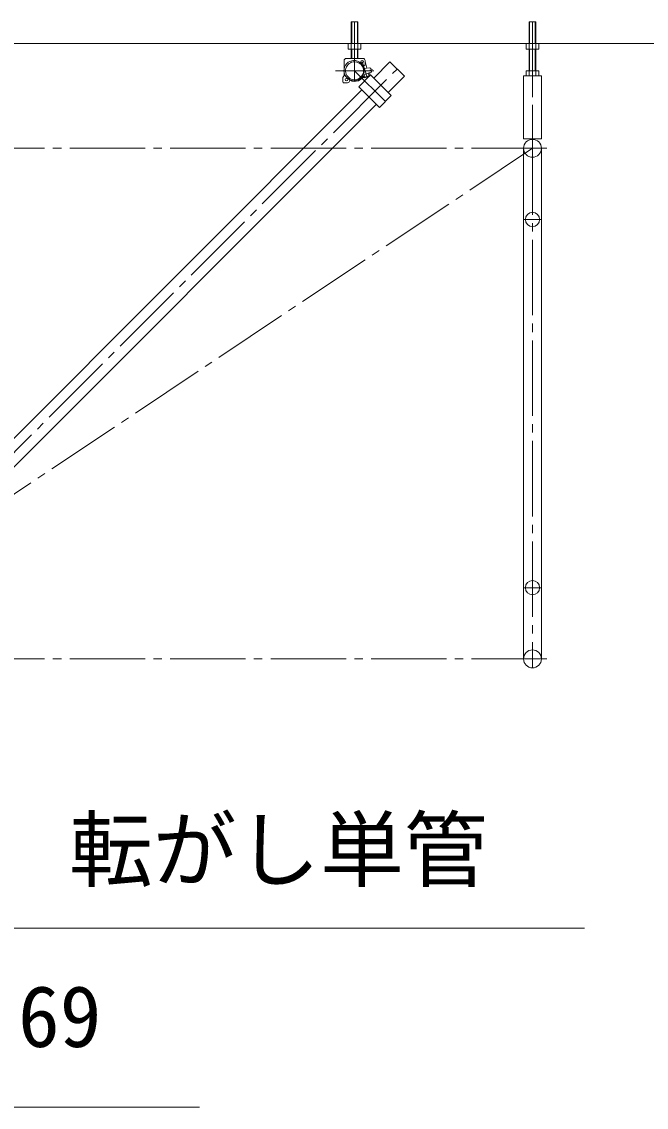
# Model space of a CAD drawing. Units: millimetres, scale not verified. Extents: x -8978 to 8399, y -12303 to 12300.
# Drawn here: x 2187 to 3679, y 7063 to 9654 of the extents above; entities that cross this region are included whole.
import ezdxf
from ezdxf.enums import TextEntityAlignment as Align

# ---------------------------------------------------------------- set-up
doc = ezdxf.new("R2010")
doc.units = ezdxf.units.MM
doc.header["$LTSCALE"] = 20
doc.linetypes.add('CHAIN2', pattern=[12, 9, -1, 1, -1])
for name, color, linetype, lineweight in [('0-3_40 強調実線', 1, 'Continuous', 18), ('0-5_32 補完一点鎖線', 6, 'CHAIN2', 18), ('0-6_30 補完実線', 6, 'Continuous', 18), ('0-B_20 準用実線', 4, 'Continuous', 18), ('0-C_22 準用一点鎖線', 4, 'CHAIN2', 18), ('0-D_05 寸法', 7, 'Continuous', 18)]:
    doc.layers.add(name, color=color, linetype=linetype, lineweight=lineweight)
doc.styles.add('ＭＳ ゴシック', font='')
doc.styles.get('ＭＳ ゴシック').set_extended_font_data('MS Gothic')

msp = doc.modelspace()

# ---------------------------------------------------------------- linework, layer by layer
at = {"layer": '0-3_40 強調実線'}
msp.add_line((4053.24, 9602.21), (-7944.69, 9602.21), dxfattribs=at)
at = {"layer": '0-5_32 補完一点鎖線'}
for p, q in [((2982.24, 9654.36), (2982.24, 9511.86)), ((3407.24, 9654.36), (3407.24, 9374.97)), ((1574, 8031.39), (3084.06, 9541.46)), ((3028.04, 9537.21), (2936.44, 9537.21)), ((2982.24, 9537.21), (3055.78, 9463.67)), ((3000.4, 9559.11), (3012.43, 9522.12)), ((3018.5, 9538.38), (3025.11, 9540.09)), ((3407.24, 9373.56), (3407.24, 9455.91))]:
    msp.add_line(p, q, dxfattribs=at)
at = {"layer": '0-6_30 補完実線'}
for p, q in [((2975.49, 9654.36), (2975.49, 9602.21)), ((2988.99, 9602.21), (2988.99, 9654.36)), ((3400.49, 9602.21), (3400.49, 9654.36)), ((3413.99, 9654.36), (3413.99, 9602.21)), ((2974.24, 9602.21), (2974.24, 9566.57)), ((2975.49, 9588.97), (2975.49, 9566.57)), ((2988.99, 9566.57), (2988.99, 9588.97)), ((3400.49, 9537.11), (3400.49, 9588.97)), ((3413.99, 9588.97), (3413.99, 9537.11)), ((3415.24, 9602.21), (3415.24, 9524.97)), ((2962.24, 9566.57), (3002.24, 9566.57)), ((2957.24, 9526.29), (2957.24, 9561.57)), ((3000.61, 9549.2), (2997.96, 9551.92)), ((3018.88, 9544.04), (3002.8, 9542.97)), ((3004.15, 9548.62), (3004.55, 9548.84)), ((3007.24, 9553.27), (3007.24, 9561.57)), ((3007.24, 9559.55), (3011.39, 9543.54)), ((3020.95, 9542.55), (3022.66, 9535.93)), ((3066.88, 9558.64), (3027.99, 9519.75)), ((3066.88, 9558.64), (3101.25, 9524.27)), ((2954.24, 9521.57), (2957.24, 9526.29)), ((2954.24, 9510.57), (2954.24, 9521.57)), ((2970.52, 9518.86), (2967.04, 9522.55)), ((2971.23, 9515.96), (2970.12, 9512.16)), ((3003.72, 9521.32), (3003.27, 9523.06)), ((3006.13, 9520.02), (3003.72, 9521.32)), ((3006.57, 9522.28), (3005.38, 9526.87)), ((3021.58, 9533.61), (3006.02, 9528.42)), ((3018.73, 9524.23), (3006.13, 9520.02)), ((3017.02, 9525.76), (3014.73, 9531.32)), ((3019.87, 9526.71), (3017.58, 9532.28)), ((3018.73, 9524.23), (3019.87, 9526.71)), ((3062.35, 9485.38), (3101.25, 9524.27)), ((3385.89, 9374.97), (3385.89, 9524.97)), ((3385.89, 9524.97), (3428.59, 9524.97)), ((3428.59, 9524.97), (3428.59, 9374.97)), ((1623.99, 8115.75), (2999.71, 9491.46)), ((2956.24, 9508.57), (2965.32, 9508.57)), ((3034.07, 9457.1), (1658.35, 8081.38)), ((3385.89, 9374.97), (3428.59, 9374.97))]:
    msp.add_line(p, q, dxfattribs=at)
for points in [[(2990.24, 9566.57), (2990.24, 9602.21), (2990.24, 9654.36), (2974.24, 9654.36), (2974.24, 9602.21)], [(3399.24, 9524.97), (3399.24, 9602.21), (3399.24, 9654.36), (3415.24, 9654.36), (3415.24, 9602.21)], [(3392.24, 9524.97), (3392.24, 9537.11), (3422.24, 9537.11), (3422.24, 9524.97)]]:
    msp.add_lwpolyline(points, dxfattribs=at)
for points in [[(2967.24, 9588.97), (2997.24, 9588.97), (2997.24, 9602.21), (2967.24, 9602.21)], [(3422.24, 9588.97), (3392.24, 9588.97), (3392.24, 9602.21), (3422.24, 9602.21)], [(3041.64, 9449.53), (2992.14, 9499.03), (3020.42, 9527.31), (3069.92, 9477.82)]]:
    msp.add_lwpolyline(points, close=True, dxfattribs=at)
for centre in [(3000.4, 9559.11), (2963.07, 9516.18)]:
    msp.add_circle(centre, 3, dxfattribs=at)
for centre, radius, start, end in [((2962.24, 9561.57), 5, 90, 180), ((3002.24, 9561.57), 5, 0, 90), ((2981.03, 9537.69), 24.19, 69.30732, 69.30702), ((2982.24, 9537.21), 21.35, 90, 27.51576), ((2982.24, 9537.21), 21.35, 27.51576, 90), ((3002.76, 9551.29), 3, 224.19308, 297.51576), ((3002.24, 9553.27), 5, 297.51576, 0), ((3019.01, 9542.05), 2, 14.53401, 93.81409), ((2965.32, 9513.57), 5, 270, 343.73981), ((2968.34, 9516.8), 3, 343.73981, 43.40887), ((2982.24, 9537.21), 25.35, 243.2327, 339.68729), ((3004.51, 9523.7), 2.5, 251.54564, 325.49394), ((3007.39, 9537.26), 15, 266.86911, 309.9942), ((3017.81, 9528.13), 2.5, 251.42374, 325.37204), ((3020.73, 9535.42), 2, 295.23276, 14.51284), ((2956.24, 9510.57), 2, 180, 270)]:
    msp.add_arc(centre, radius, start, end, dxfattribs=at)
at = {"layer": '0-B_20 準用実線'}
for p, q in [((3385.89, 9352.21), (3385.89, 8133.21)), ((3428.59, 8133.21), (3428.59, 9352.21))]:
    msp.add_line(p, q, dxfattribs=at)
for centre, radius in [((3407.24, 9352.21), 21.35), ((3407.24, 9182.3), 17), ((3407.24, 8303.21), 17), ((3407.24, 8133.21), 21.35)]:
    msp.add_circle(centre, radius, dxfattribs=at)
at = {"layer": '0-C_22 準用一点鎖線'}
for p, q in [((3407.24, 9373.56), (3407.24, 8111.86)), ((3441.91, 9352.21), (1556.89, 9352.21)), ((3407.24, 9352.21), (1578.24, 8133.21)), ((3385.89, 9182.3), (3428.59, 9182.3)), ((3385.88, 8303.21), (3428.59, 8303.21)), ((3441.91, 8133.21), (1556.89, 8133.21))]:
    msp.add_line(p, q, dxfattribs=at)
at = {"layer": '0-D_05 寸法'}
msp.add_line((1828.24, 7062.8), (2611.57, 7062.8), dxfattribs=at)
msp.add_lwpolyline([(1706.77, 7775.14), (1980.28, 7490.54), (3531.51, 7490.54)], dxfattribs=at)

# ---------------------------------------------------------------- texts
at = {"layer": '0-D_05 寸法', "style": 'ＭＳ ゴシック'}
for s, p in [('転がし単管', (2300.28, 7560.54)), ('69', (2178.24, 7162.8))]:
    msp.add_text(s, height=146.6, dxfattribs=at).set_placement(p, align=Align.BOTTOM_LEFT)

doc.saveas('drawing.dxf')
